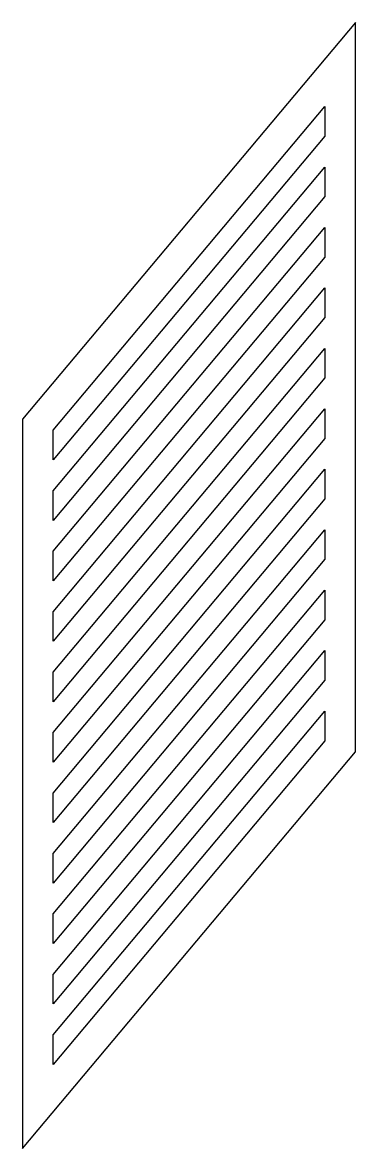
# Model space of a CAD drawing. Header units: inches. Extents: x 30.5 to 36, y -59.1 to -40.5.
import ezdxf

# ---------------------------------------------------------------- set-up
doc = ezdxf.new("R2010")
doc.units = ezdxf.units.IN
doc.layers.add('CUTOUTS', color=1, linetype='CONTINUOUS')
doc.layers.add('PERIMETER', color=5, linetype='CONTINUOUS')

msp = doc.modelspace()

# ---------------------------------------------------------------- linework, layer by layer
at = {"layer": 'CUTOUTS'}
for points in [[(31.003, -47.724), (31.003, -47.234), (35.497, -41.878), (35.497, -42.368)], [(31.003, -48.724), (31.003, -48.234), (35.497, -42.878), (35.497, -43.368)], [(31.003, -49.724), (31.003, -49.234), (35.497, -43.878), (35.497, -44.368)], [(31.003, -50.724), (31.003, -50.234), (35.497, -44.878), (35.497, -45.368)], [(31.003, -51.724), (31.003, -51.234), (35.497, -45.878), (35.497, -46.368)], [(31.003, -52.724), (31.003, -52.234), (35.497, -46.878), (35.497, -47.368)], [(35.497, -48.368), (31.003, -53.724), (31.003, -53.234), (35.497, -47.878)], [(31.003, -54.724), (31.003, -54.234), (35.497, -48.878), (35.497, -49.368)], [(31.003, -55.724), (31.003, -55.234), (35.497, -49.878), (35.497, -50.368)], [(31.003, -56.724), (31.003, -56.234), (35.497, -50.878), (35.497, -51.368)], [(31.003, -57.724), (31.003, -57.234), (35.497, -51.878), (35.497, -52.368)]]:
    msp.add_lwpolyline(points, close=True, dxfattribs=at)
at = {"layer": 'PERIMETER'}
msp.add_lwpolyline([(36.003, -40.488), (30.497, -47.049), (30.497, -59.114), (36.003, -52.553)], close=True, dxfattribs=at)

doc.saveas('drawing.dxf')
